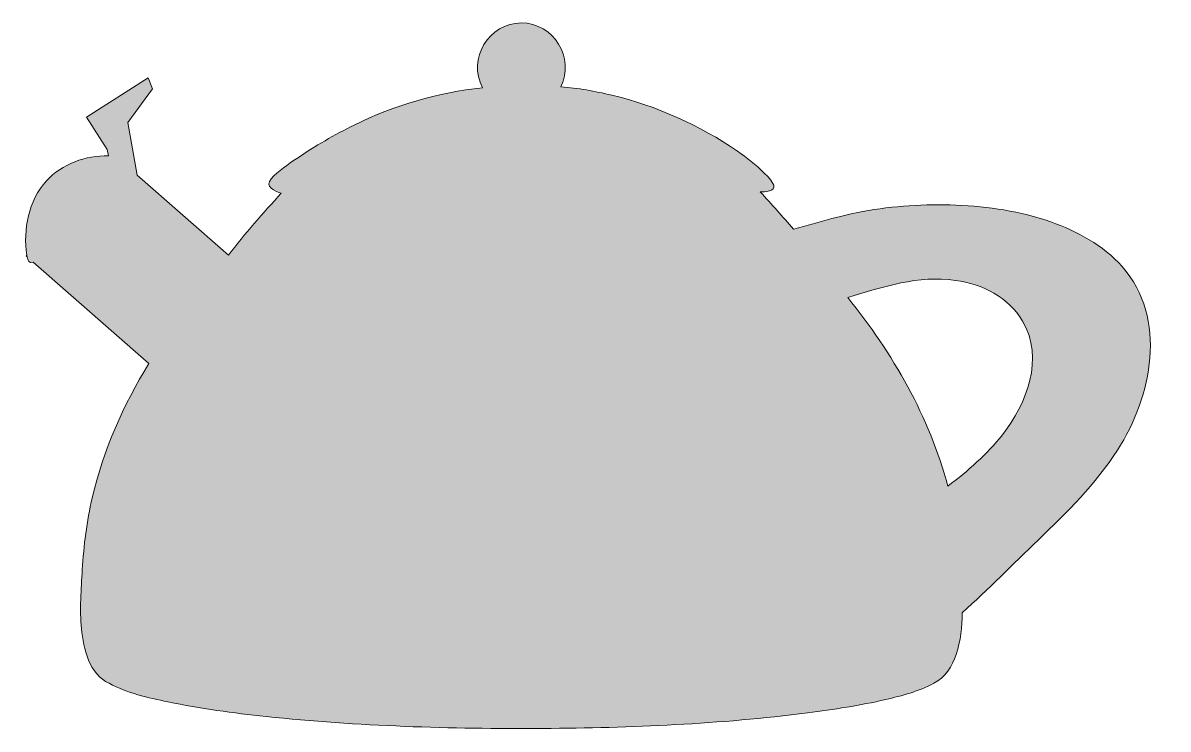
# Model space of a CAD drawing. Header units: inches. Extents: x 0 to 103, y 0 to 64.
import ezdxf

# ---------------------------------------------------------------- set-up
doc = ezdxf.new("R2010")
doc.units = ezdxf.units.IN
doc.header["$MEASUREMENT"] = 0
doc.layers.add('Layer 1', color=7, linetype='Continuous')

msp = doc.modelspace()

# ---------------------------------------------------------------- hatches: boundary and pattern name
at = {"layer": 'Layer 1', "true_color": 0x274391}
h = msp.add_hatch(color=177, dxfattribs=at)
h.dxf.hatch_style = 2
edge = h.paths.add_edge_path()
edge.add_spline(control_points=[(69.38, 45.09), (68.4, 46.23), (67.39, 47.37), (66.37, 48.47), (66.72, 48.48), (67.8, 48.48), (67.58, 49.08), (67.42, 49.51), (67.02, 49.88), (66.7, 50.2), (65.97, 50.92), (65.17, 51.56), (64.32, 52.14), (60.88, 54.49), (57.01, 56.24), (52.95, 57.21), (51.44, 57.57), (49.9, 57.83), (48.35, 57.97), (49.66, 60.57), (47.7, 63.73), (44.79, 63.73), (41.85, 63.73), (39.88, 60.49), (41.28, 57.88), (37.27, 57.43), (33.3, 56.32), (29.69, 54.51), (27.91, 53.62), (26.15, 52.63), (24.51, 51.5), (23.73, 50.95), (22.82, 50.37), (22.19, 49.65), (21.56, 48.94), (22.51, 48.53), (23.1, 48.35), (21.44, 46.54), (19.82, 44.7), (18.32, 42.76), (18.32, 42.76), (10.09, 49.97), (10.09, 49.97), (10.09, 49.97), (9.22, 54.75), (9.22, 54.75), (9.22, 54.75), (11.46, 57.77), (11.46, 57.77), (11.46, 57.77), (11.06, 58.77), (11.06, 58.77), (11.06, 58.77), (5.51, 55.21), (5.51, 55.21), (5.51, 55.21), (7.37, 52.3), (7.37, 52.3), (7.37, 52.3), (7.49, 51.73), (7.49, 51.73), (5.45, 51.77), (3.26, 51), (1.88, 49.46), (0.26, 47.65), (-0.24, 45.11), (0.11, 42.75), (0.11, 42.75), (0.04, 42.68), (0.04, 42.68), (0.04, 42.68), (0.13, 42.6), (0.13, 42.6), (0.19, 42.27), (0.29, 41.97), (0.68, 42.12), (0.68, 42.12), (11.12, 32.97), (11.12, 32.97), (8.84, 29.21), (7.01, 25.14), (6.02, 20.84), (5.53, 18.7), (5.25, 16.53), (5.12, 14.34), (5.02, 12.56), (4.87, 10.78), (5.05, 9), (5.22, 7.25), (5.76, 4.87), (7.55, 4.09), (9.16, 3.19), (11.08, 2.78), (12.86, 2.41), (15.79, 1.79), (18.76, 1.4), (21.73, 1.09), (30.03, 0.21), (38.4, -0.05), (46.73, 0.01), (54.71, 0.06), (62.73, 0.4), (70.64, 1.41), (73.01, 1.72), (75.37, 2.08), (77.7, 2.62), (79.16, 2.97), (80.71, 3.35), (82.04, 4.09), (83.11, 4.56), (83.7, 5.64), (84.06, 6.7), (84.48, 7.9), (84.6, 9.19), (84.61, 10.46), (86.97, 12.58), (89.19, 14.83), (91.47, 17.02), (94.07, 19.52), (96.68, 22.09), (98.64, 25.14), (101.75, 29.98), (103.21, 37.05), (99.05, 41.73), (97.34, 43.65), (95.01, 44.92), (92.61, 45.76), (89.86, 46.72), (86.95, 47.16), (84.05, 47.27), (81.24, 47.39), (78.4, 47.2), (75.63, 46.7), (74.12, 46.43), (71.73, 45.79), (69.38, 45.09)], knot_values=[0, 0, 0, 0, 1, 1, 1, 2, 2, 2, 3, 3, 3, 4, 4, 4, 5, 5, 5, 6, 6, 6, 7, 7, 7, 8, 8, 8, 9, 9, 9, 10, 10, 10, 11, 11, 11, 12, 12, 12, 13, 13, 13, 14, 14, 14, 15, 15, 15, 16, 16, 16, 17, 17, 17, 18, 18, 18, 19, 19, 19, 20, 20, 20, 21, 21, 21, 22, 22, 22, 23, 23, 23, 24, 24, 24, 25, 25, 25, 26, 26, 26, 27, 27, 27, 28, 28, 28, 29, 29, 29, 30, 30, 30, 31, 31, 31, 32, 32, 32, 33, 33, 33, 34, 34, 34, 35, 35, 35, 36, 36, 36, 37, 37, 37, 38, 38, 38, 39, 39, 39, 40, 40, 40, 41, 41, 41, 42, 42, 42, 43, 43, 43, 44, 44, 44, 45, 45, 45, 45], degree=3, periodic=1)
edge = h.paths.add_edge_path()
edge.add_spline(control_points=[(83.31, 21.89), (81.67, 28.13), (78.32, 33.93), (74.27, 38.92), (77.45, 39.9), (80.63, 40.95), (84, 40.48), (86.42, 40.14), (88.81, 38.98), (90.07, 36.8), (92.04, 33.42), (90.46, 29.36), (88.24, 26.53), (86.86, 24.78), (85.14, 23.28), (83.31, 21.89)], knot_values=[0, 0, 0, 0, 1, 1, 1, 2, 2, 2, 3, 3, 3, 4, 4, 4, 5, 5, 5, 5], degree=3, periodic=1)

# ---------------------------------------------------------------- linework, layer by layer
at = {"layer": 'Layer 1', "lineweight": 0}
for points, knots in [([(69.38, 45.09), (68.4, 46.23), (67.39, 47.37), (66.37, 48.47), (66.72, 48.48), (67.8, 48.48), (67.58, 49.08), (67.42, 49.51), (67.02, 49.88), (66.7, 50.2), (65.97, 50.92), (65.17, 51.56), (64.32, 52.14), (60.88, 54.49), (57.01, 56.24), (52.95, 57.21), (51.44, 57.57), (49.9, 57.83), (48.35, 57.97), (49.66, 60.57), (47.7, 63.73), (44.79, 63.73), (41.85, 63.73), (39.88, 60.49), (41.28, 57.88), (37.27, 57.43), (33.3, 56.32), (29.69, 54.51), (27.91, 53.62), (26.15, 52.63), (24.51, 51.5), (23.73, 50.95), (22.82, 50.37), (22.19, 49.65), (21.56, 48.94), (22.51, 48.53), (23.1, 48.35), (21.44, 46.54), (19.82, 44.7), (18.32, 42.76), (18.32, 42.76), (10.09, 49.97), (10.09, 49.97), (10.09, 49.97), (9.22, 54.75), (9.22, 54.75), (9.22, 54.75), (11.46, 57.77), (11.46, 57.77), (11.46, 57.77), (11.06, 58.77), (11.06, 58.77), (11.06, 58.77), (5.51, 55.21), (5.51, 55.21), (5.51, 55.21), (7.37, 52.3), (7.37, 52.3), (7.37, 52.3), (7.49, 51.73), (7.49, 51.73), (5.45, 51.77), (3.26, 51), (1.88, 49.46), (0.26, 47.65), (-0.24, 45.11), (0.11, 42.75), (0.11, 42.75), (0.04, 42.68), (0.04, 42.68), (0.04, 42.68), (0.13, 42.6), (0.13, 42.6), (0.19, 42.27), (0.29, 41.97), (0.68, 42.12), (0.68, 42.12), (11.12, 32.97), (11.12, 32.97), (8.84, 29.21), (7.01, 25.14), (6.02, 20.84), (5.53, 18.7), (5.25, 16.53), (5.12, 14.34), (5.02, 12.56), (4.87, 10.78), (5.05, 9), (5.22, 7.25), (5.76, 4.87), (7.55, 4.09), (9.16, 3.19), (11.08, 2.78), (12.86, 2.41), (15.79, 1.79), (18.76, 1.4), (21.73, 1.09), (30.03, 0.21), (38.4, -0.05), (46.73, 0.01), (54.71, 0.06), (62.73, 0.4), (70.64, 1.41), (73.01, 1.72), (75.37, 2.08), (77.7, 2.62), (79.16, 2.97), (80.71, 3.35), (82.04, 4.09), (83.11, 4.56), (83.7, 5.64), (84.06, 6.7), (84.48, 7.9), (84.6, 9.19), (84.61, 10.46), (86.97, 12.58), (89.19, 14.83), (91.47, 17.02), (94.07, 19.52), (96.68, 22.09), (98.64, 25.14), (101.75, 29.98), (103.21, 37.05), (99.05, 41.73), (97.34, 43.65), (95.01, 44.92), (92.61, 45.76), (89.86, 46.72), (86.95, 47.16), (84.05, 47.27), (81.24, 47.39), (78.4, 47.2), (75.63, 46.7), (74.12, 46.43), (71.73, 45.79), (69.38, 45.09)], [0, 0, 0, 0, 1, 1, 1, 2, 2, 2, 3, 3, 3, 4, 4, 4, 5, 5, 5, 6, 6, 6, 7, 7, 7, 8, 8, 8, 9, 9, 9, 10, 10, 10, 11, 11, 11, 12, 12, 12, 13, 13, 13, 14, 14, 14, 15, 15, 15, 16, 16, 16, 17, 17, 17, 18, 18, 18, 19, 19, 19, 20, 20, 20, 21, 21, 21, 22, 22, 22, 23, 23, 23, 24, 24, 24, 25, 25, 25, 26, 26, 26, 27, 27, 27, 28, 28, 28, 29, 29, 29, 30, 30, 30, 31, 31, 31, 32, 32, 32, 33, 33, 33, 34, 34, 34, 35, 35, 35, 36, 36, 36, 37, 37, 37, 38, 38, 38, 39, 39, 39, 40, 40, 40, 41, 41, 41, 42, 42, 42, 43, 43, 43, 44, 44, 44, 45, 45, 45, 45]), ([(83.31, 21.89), (81.67, 28.13), (78.32, 33.93), (74.27, 38.92), (77.45, 39.9), (80.63, 40.95), (84, 40.48), (86.42, 40.14), (88.81, 38.98), (90.07, 36.8), (92.04, 33.42), (90.46, 29.36), (88.24, 26.53), (86.86, 24.78), (85.14, 23.28), (83.31, 21.89)], [0, 0, 0, 0, 1, 1, 1, 2, 2, 2, 3, 3, 3, 4, 4, 4, 5, 5, 5, 5])]:
    msp.add_open_spline(points, degree=3, knots=knots, dxfattribs=at)

doc.saveas('drawing.dxf')
